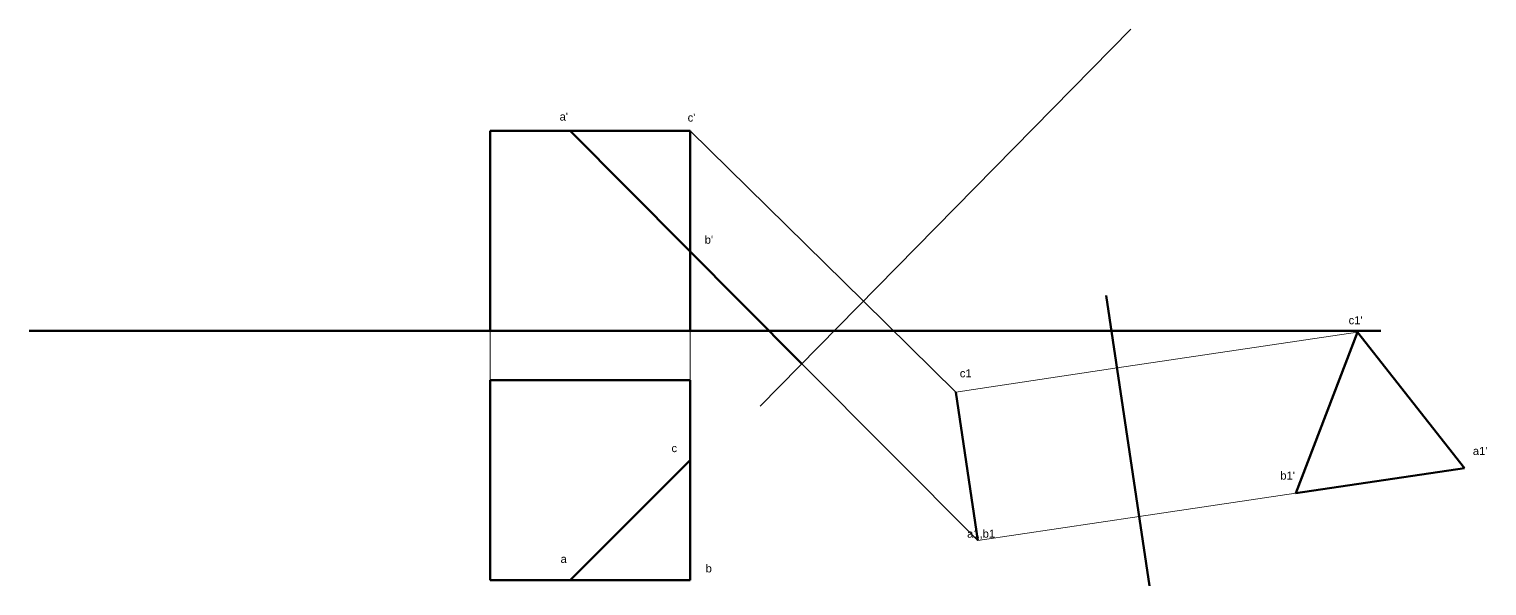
# Model space of a CAD drawing. Header units: millimetres. Extents: x 1061 to 3533, y 2180 to 2502.
# Drawn here: x 3168.2 to 3532.6, y 2252.3 to 2391.5 of the extents above; entities that cross this region are included whole.
import ezdxf

# ---------------------------------------------------------------- set-up
doc = ezdxf.new("R2010")
doc.units = ezdxf.units.MM
doc.layers.add('construction', color=2, linetype='Continuous', lineweight=15)
doc.layers.add('object', color=7, linetype='Continuous', lineweight=50)
doc.styles.get("Standard").update_dxf_attribs({"font": 'arial.ttf'})

msp = doc.modelspace()

# ---------------------------------------------------------------- linework, layer by layer
at = {"layer": 'construction'}
for p, q in [((3350.98, 2297.22), (3443.64, 2391.46)), ((3333.43, 2366.04), (3376.76, 2323.43)), ((3376.76, 2323.43), (3399.86, 2300.72)), ((3283.43, 2316.04), (3283.43, 2253.67)), ((3333.43, 2316.04), (3333.43, 2253.67)), ((3440.16, 2306.73), (3500.29, 2315.71)), ((3361.38, 2307.8), (3405.4, 2263.57)), ((3399.86, 2300.72), (3440.16, 2306.73)), ((3445.7, 2269.59), (3484.87, 2275.43)), ((3405.4, 2263.57), (3445.7, 2269.59))]:
    msp.add_line(p, q, dxfattribs=at)
at = {"layer": 'object'}
for p, q in [((3283.43, 2316.04), (3283.43, 2366.04)), ((3283.43, 2366.04), (3303.43, 2366.04)), ((3361.38, 2307.8), (3303.43, 2366.04)), ((3303.43, 2366.04), (3333.43, 2366.04)), ((3333.43, 2366.04), (3333.43, 2336.04)), ((3333.43, 2316.04), (3333.43, 2336.04)), ((3437.45, 2324.87), (3448.29, 2252.26)), ((3168.24, 2316.04), (3506.08, 2316.04)), ((3283.43, 2316.04), (3333.43, 2316.04)), ((3500.29, 2315.71), (3484.87, 2275.43)), ((3500.29, 2315.71), (3527, 2281.72)), ((3283.43, 2303.67), (3333.43, 2303.67)), ((3283.43, 2303.67), (3283.43, 2253.67)), ((3333.43, 2303.67), (3333.43, 2283.67)), ((3399.86, 2300.72), (3405.4, 2263.57)), ((3303.43, 2253.67), (3333.43, 2283.67)), ((3333.43, 2283.67), (3333.43, 2253.67)), ((3484.87, 2275.43), (3527, 2281.72)), ((3283.43, 2253.67), (3303.43, 2253.67)), ((3333.43, 2253.67), (3303.43, 2253.67))]:
    msp.add_line(p, q, dxfattribs=at)

# ---------------------------------------------------------------- texts
at = {"layer": 'object', "char_height": 2, "attachment_point": 1}
for s, width, insert in [("a'", 19.9105, (3300.83, 2370.59)), ("c'", 16.8291, (3332.83, 2370.35)), ("b'", 10.1923, (3337.1, 2339.8)), ("c1'", 15.1699, (3498.04, 2319.67)), ('c1', 17.0662, (3400.86, 2306.4)), ('c', 10.9034, (3328.8, 2287.69)), ("a1'", 11.3774, (3529.09, 2286.98)), ("b1'", 16.1181, (3480.97, 2280.83)), ('a1,b1', 8.1256, (3402.69, 2266.3)), ('a', 13.9847, (3301.07, 2259.98)), ('b', 7.822, (3337.33, 2257.62))]:
    msp.add_mtext_dynamic_manual_height_columns(s, width=width, gutter_width=10, heights=[0], dxfattribs=dict(at, insert=insert))

doc.saveas('drawing.dxf')
